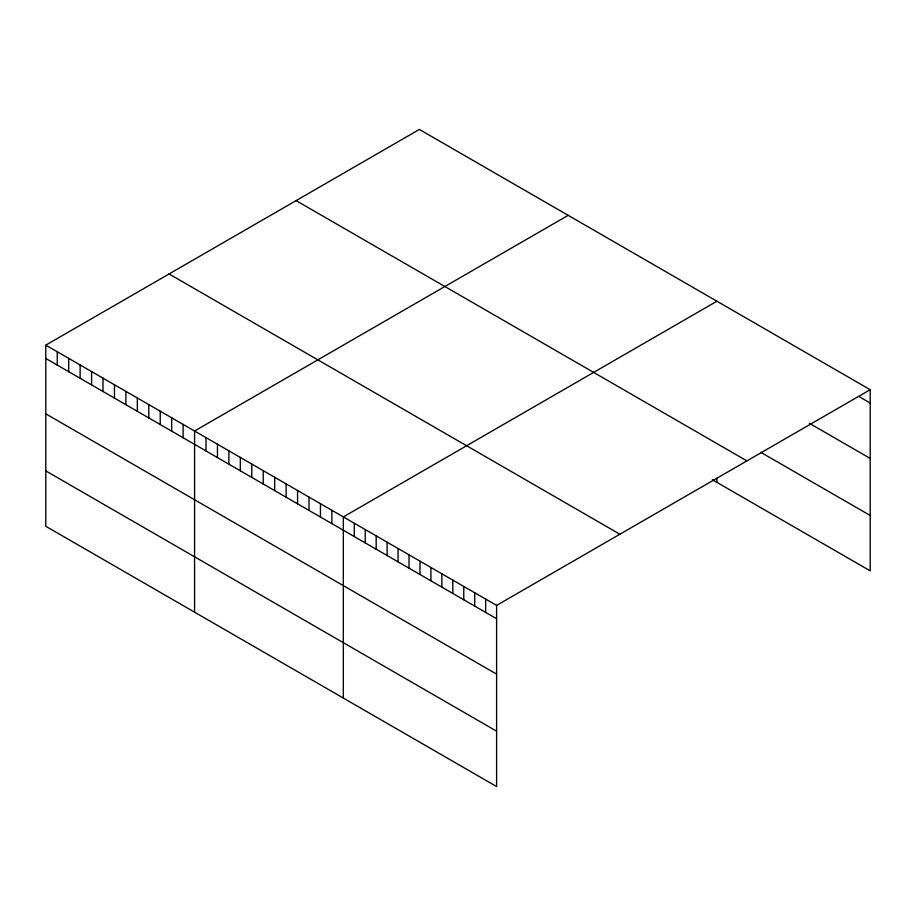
<?xml version="1.0" encoding="UTF-8"?>
<svg xmlns="http://www.w3.org/2000/svg" width="916" height="916" viewBox="0 0 916 916"><rect width="100%" height="100%" fill="white"/><g stroke="black" fill="none" stroke-linecap="round" stroke-linejoin="round"><path stroke-width="1.37" d="M45.8 345.137L496.609 605.407L496.609 786.558L45.8 526.288L45.8 345.137L419.391 129.442L870.2 389.712L870.2 570.863L712.35 479.732M568.16 215.34L194.57 431.024L194.57 612.174M716.93 301.227L343.328 516.922L343.328 698.061M496.609 605.407L870.2 389.712M859.254 396.72L870.2 403.04M809.378 423.306L870.2 458.424M760.715 452.275L870.2 515.479M296.108 200.627L746.918 460.897M169.082 273.964L619.892 534.234M45.8 358.465L496.609 618.735M45.8 413.849L496.609 674.119M45.8 470.904L496.609 731.174M716.93 478.221L716.93 482.366M485.663 599.087L485.663 612.415M474.706 592.767L474.706 606.094M463.759 586.446L463.759 599.774M452.813 580.126L452.813 593.453M441.867 573.805L441.867 587.133M430.921 567.485L430.921 580.813M419.975 561.165L419.975 574.492M409.017 554.844L409.017 568.172M398.071 548.524L398.071 561.851M387.125 542.203L387.125 555.52M376.178 535.883L376.178 549.199M365.232 529.562L365.232 542.879M354.286 523.242L354.286 536.558M331.89 510.304L331.89 523.631M320.451 503.697L320.451 517.025M309.001 497.09L309.001 510.418M297.563 490.484L297.563 503.811M286.113 483.877L286.113 497.205M274.674 477.27L274.674 490.598M263.224 470.664L263.224 483.991M251.786 464.057L251.786 477.385M240.335 457.45L240.335 470.778M228.897 450.844L228.897 464.172M217.458 444.237L217.458 457.565M206.008 437.63L206.008 450.958M183.12 424.417L183.12 437.745M171.681 417.81L171.681 431.138M160.231 411.204L160.231 424.532M148.793 404.597L148.793 417.925M137.354 397.991L137.354 411.318M125.904 391.384L125.904 404.712M114.466 384.777L114.466 398.105M103.016 378.171L103.016 391.498M91.577 371.564L91.577 384.892M80.127 364.957L80.127 378.285M68.689 358.351L68.689 371.678M57.239 351.744L57.239 365.072"/></g></svg>
